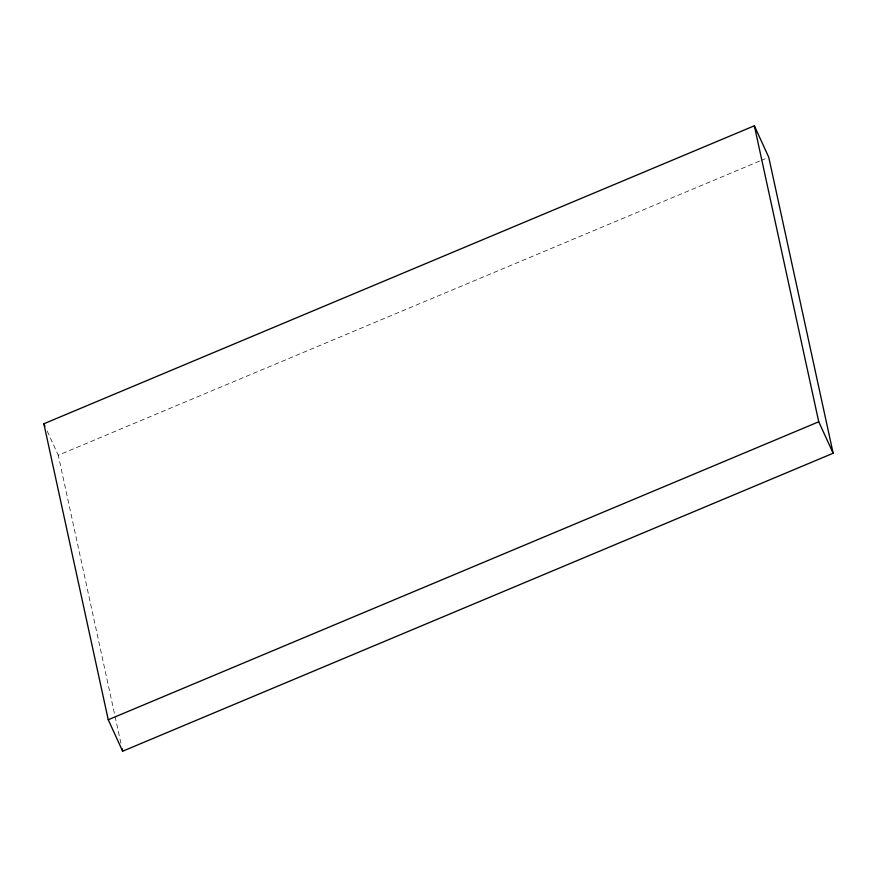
<?xml version="1.0" encoding="UTF-8"?>
<svg xmlns="http://www.w3.org/2000/svg" width="877" height="877" viewBox="0 0 877 877"><rect width="100%" height="100%" fill="white"/><g stroke="black" fill="none" stroke-linecap="round" stroke-linejoin="round"><path stroke-width="0.66" stroke-dasharray="4.38 3.29" d="M120.905 743.203L58.255 455.218L759.921 160.951M761.181 160.425L767.496 157.783M47.172 431.024L58.255 455.218"/><path stroke-width="1.32" d="M43.85 423.766L754.352 125.795L768.756 157.246L833.15 453.234L122.648 751.205L108.244 719.754L43.85 423.766L44.957 426.178M108.244 719.754L818.745 421.782L754.352 125.795M818.745 421.782L833.15 453.234M122.067 748.53L122.648 751.205"/></g></svg>
